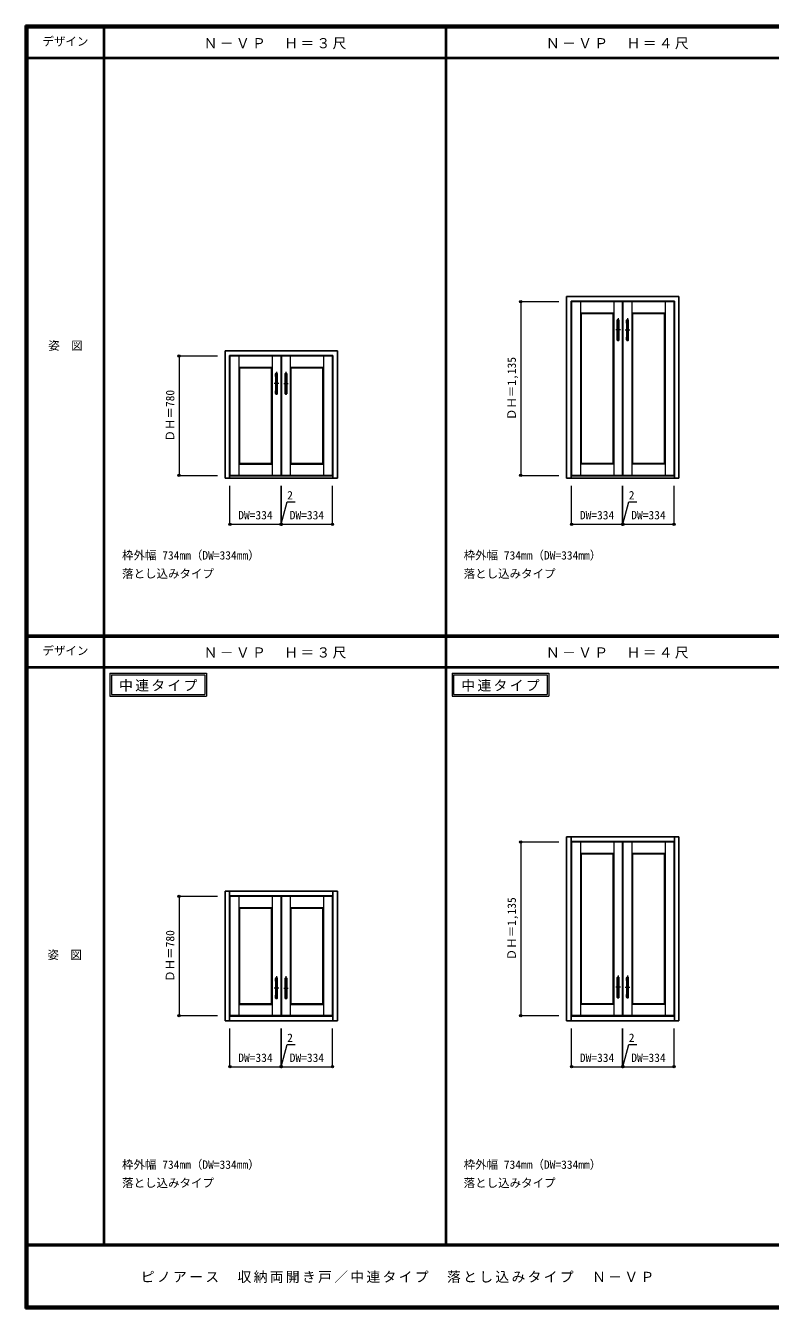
# Model space of a CAD drawing. Units: millimetres, scale not verified. Extents: x -6000 to 5700, y -4205 to 4175.
# Drawn here: x -6000 to -1135, y -4205 to 4175 of the extents above; entities that cross this region are included whole.
import ezdxf
from ezdxf.enums import TextEntityAlignment as Align

# ---------------------------------------------------------------- set-up
doc = ezdxf.new("R2010")
doc.units = ezdxf.units.MM
doc.header["$LTSCALE"] = 30
doc.header["$PDMODE"] = 32
doc.header["$PDSIZE"] = 15
doc.linetypes.add('CHAIN1', pattern=[8, 5, -1, 1, -1])
for name, color, linetype, lineweight in [('0-1_通り芯', 4, 'CHAIN1', 9), ('0-2_扉', 3, 'Continuous', 25), ('0-3_仕上げ', 7, 'Continuous', 18), ('0-4_枠', 3, 'Continuous', 25), ('0-7_取手', 7, 'Continuous', 18), ('0-A_文字', 7, 'Continuous', 18), ('0-B_寸法', 7, 'Continuous', 9), ('F-1_枠', 6, 'Continuous', 40)]:
    doc.layers.add(name, color=color, linetype=linetype, lineweight=lineweight)
doc.layers.add('F-A_文字', color=7, linetype='Continuous')
doc.styles.add('ＭＳ ゴシック', font='')
doc.styles.get('ＭＳ ゴシック').set_extended_font_data('MS Gothic')

msp = doc.modelspace()

# ---------------------------------------------------------------- linework, layer by layer
at = {"layer": '0-1_通り芯'}
for p, q in [((-2129.8, 2264), (-2129.8, 2110)), ((-2067.8, 2264), (-2067.8, 2110)), ((-2114.8, 2187), (-2144.8, 2187)), ((-2082.8, 2187), (-2052.8, 2187)), ((-4361.4, 1914), (-4361.4, 1760)), ((-4299.4, 1914), (-4299.4, 1760)), ((-4346.4, 1837), (-4376.4, 1837)), ((-4314.4, 1837), (-4284.4, 1837)), ((-4361.4, -2035.75), (-4361.4, -2189.75)), ((-4299.4, -2035.75), (-4299.4, -2189.75)), ((-2129.8, -2030.75), (-2129.8, -2184.75)), ((-2067.8, -2030.75), (-2067.8, -2184.75)), ((-4346.4, -2112.75), (-4376.4, -2112.75)), ((-4314.4, -2112.75), (-4284.4, -2112.75)), ((-2114.8, -2107.75), (-2144.8, -2107.75)), ((-2082.8, -2107.75), (-2052.8, -2107.75))]:
    msp.add_line(p, q, dxfattribs=at)
at = {"layer": '0-2_扉'}
for p, q in [((-2433.8, 2372), (-2433.8, 1237)), ((-2099.8, 2372), (-2433.8, 2372)), ((-2099.8, 2372), (-2099.8, 1237)), ((-2097.8, 2372), (-1763.8, 2372)), ((-2097.8, 2372), (-2097.8, 1237)), ((-1763.8, 1237), (-1763.8, 2372)), ((-4665.4, 2017), (-4665.4, 1237)), ((-4331.4, 2017), (-4665.4, 2017)), ((-4331.4, 2017), (-4331.4, 1237)), ((-4329.4, 2017), (-4329.4, 1237)), ((-4329.4, 2017), (-3995.4, 2017)), ((-3995.4, 1237), (-3995.4, 2017)), ((-4331.4, 1237), (-4665.4, 1237)), ((-4329.4, 1237), (-3995.4, 1237)), ((-2099.8, 1237), (-2433.8, 1237)), ((-2097.8, 1237), (-1763.8, 1237)), ((-2099.8, -1157.75), (-2099.8, -2292.75)), ((-2097.8, -1157.75), (-2097.8, -2292.75)), ((-2097.8, -1157.75), (-1763.8, -1157.75)), ((-1763.8, -2292.75), (-1763.8, -1157.75)), ((-4331.4, -1512.75), (-4665.4, -1512.75)), ((-4665.4, -1512.75), (-4665.4, -2292.75)), ((-4331.4, -1512.75), (-4331.4, -2292.75)), ((-4329.4, -1512.75), (-4329.4, -2292.75)), ((-4329.4, -1512.75), (-3995.4, -1512.75)), ((-3995.4, -2292.75), (-3995.4, -1512.75)), ((-4331.4, -2292.75), (-4665.4, -2292.75)), ((-4329.4, -2292.75), (-3995.4, -2292.75)), ((-2099.8, -2292.75), (-2433.8, -2292.75)), ((-2097.8, -2292.75), (-1763.8, -2292.75))]:
    msp.add_line(p, q, dxfattribs=at)
msp.add_lwpolyline([(-2099.8, -1157.75), (-2433.8, -1157.75), (-2433.8, -2292.75)], dxfattribs=at)
at = {"layer": '0-3_仕上げ'}
for p, q in [((-2375.3, 2372), (-2375.3, 1237)), ((-2158.3, 2372), (-2158.3, 1237)), ((-2039.3, 2372), (-2039.3, 1237)), ((-1822.3, 2372), (-1822.3, 1237)), ((-2375.3, 2299), (-2158.3, 2299)), ((-2375.3, 2299), (-2371.3, 2295)), ((-2158.3, 2299), (-2162.3, 2295)), ((-2039.3, 2299), (-1822.3, 2299)), ((-2039.3, 2299), (-2035.3, 2295)), ((-1822.3, 2299), (-1826.3, 2295)), ((-4606.9, 2017), (-4606.9, 1237)), ((-4389.9, 2017), (-4389.9, 1237)), ((-4270.9, 2017), (-4270.9, 1237)), ((-4053.9, 2017), (-4053.9, 1237)), ((-4606.9, 1944), (-4602.9, 1940)), ((-4606.9, 1944), (-4389.9, 1944)), ((-4389.9, 1944), (-4393.9, 1940)), ((-4270.9, 1944), (-4266.9, 1940)), ((-4270.9, 1944), (-4053.9, 1944)), ((-4053.9, 1944), (-4057.9, 1940)), ((-4606.9, 1310), (-4602.9, 1314)), ((-4606.9, 1310), (-4389.9, 1310)), ((-4393.9, 1314), (-4389.9, 1310)), ((-4270.9, 1310), (-4266.9, 1314)), ((-4270.9, 1310), (-4053.9, 1310)), ((-4057.9, 1314), (-4053.9, 1310)), ((-2375.3, 1310), (-2371.3, 1314)), ((-2158.3, 1310), (-2375.3, 1310)), ((-2162.3, 1314), (-2158.3, 1310)), ((-2039.3, 1310), (-2035.3, 1314)), ((-1822.3, 1310), (-2039.3, 1310)), ((-1826.3, 1314), (-1822.3, 1310)), ((-2375.3, -1157.75), (-2375.3, -2292.75)), ((-2158.3, -1157.75), (-2158.3, -2292.75)), ((-2039.3, -1157.75), (-2039.3, -2292.75)), ((-1822.3, -1157.75), (-1822.3, -2292.75)), ((-2375.3, -1230.75), (-2158.3, -1230.75)), ((-2375.3, -1230.75), (-2371.3, -1234.75)), ((-2158.3, -1230.75), (-2162.3, -1234.75)), ((-2039.3, -1230.75), (-1822.3, -1230.75)), ((-2039.3, -1230.75), (-2035.3, -1234.75)), ((-1822.3, -1230.75), (-1826.3, -1234.75)), ((-4606.9, -1512.75), (-4606.9, -2292.75)), ((-4606.9, -1585.75), (-4602.9, -1589.75)), ((-4606.9, -1585.75), (-4389.9, -1585.75)), ((-4389.9, -1585.75), (-4393.9, -1589.75)), ((-4389.9, -1512.75), (-4389.9, -2292.75)), ((-4270.9, -1512.75), (-4270.9, -2292.75)), ((-4270.9, -1585.75), (-4266.9, -1589.75)), ((-4270.9, -1585.75), (-4053.9, -1585.75)), ((-4053.9, -1585.75), (-4057.9, -1589.75)), ((-4053.9, -1512.75), (-4053.9, -2292.75)), ((-4606.9, -2219.75), (-4602.9, -2215.75)), ((-4606.9, -2219.75), (-4389.9, -2219.75)), ((-4393.9, -2215.75), (-4389.9, -2219.75)), ((-4270.9, -2219.75), (-4266.9, -2215.75)), ((-4270.9, -2219.75), (-4053.9, -2219.75)), ((-4057.9, -2215.75), (-4053.9, -2219.75)), ((-2375.3, -2219.75), (-2371.3, -2215.75)), ((-2158.3, -2219.75), (-2375.3, -2219.75)), ((-2162.3, -2215.75), (-2158.3, -2219.75)), ((-2039.3, -2219.75), (-2035.3, -2215.75)), ((-1822.3, -2219.75), (-2039.3, -2219.75)), ((-1826.3, -2215.75), (-1822.3, -2219.75))]:
    msp.add_line(p, q, dxfattribs=at)
at = {"layer": '0-3_仕上げ', "color": 3, "lineweight": 25}
for p, q in [((-2371.3, 1314), (-2371.3, 2295)), ((-2371.3, 2295), (-2162.3, 2295)), ((-2162.3, 1314), (-2162.3, 2295)), ((-2035.3, 1314), (-2035.3, 2295)), ((-2035.3, 2295), (-1826.3, 2295)), ((-1826.3, 1314), (-1826.3, 2295)), ((-4602.9, 1940), (-4602.9, 1314)), ((-4602.9, 1940), (-4393.9, 1940)), ((-4393.9, 1940), (-4393.9, 1314)), ((-4266.9, 1940), (-4266.9, 1314)), ((-4266.9, 1940), (-4057.9, 1940)), ((-4057.9, 1940), (-4057.9, 1314)), ((-4602.9, 1314), (-4393.9, 1314)), ((-4266.9, 1314), (-4057.9, 1314)), ((-2162.3, 1314), (-2371.3, 1314)), ((-1826.3, 1314), (-2035.3, 1314)), ((-2371.3, -2215.75), (-2371.3, -1234.75)), ((-2371.3, -1234.75), (-2162.3, -1234.75)), ((-2162.3, -2215.75), (-2162.3, -1234.75)), ((-2035.3, -2215.75), (-2035.3, -1234.75)), ((-2035.3, -1234.75), (-1826.3, -1234.75)), ((-1826.3, -2215.75), (-1826.3, -1234.75)), ((-4602.9, -1589.75), (-4602.9, -2215.75)), ((-4602.9, -1589.75), (-4393.9, -1589.75)), ((-4393.9, -1589.75), (-4393.9, -2215.75)), ((-4266.9, -1589.75), (-4266.9, -2215.75)), ((-4266.9, -1589.75), (-4057.9, -1589.75)), ((-4057.9, -1589.75), (-4057.9, -2215.75)), ((-4602.9, -2215.75), (-4393.9, -2215.75)), ((-4266.9, -2215.75), (-4057.9, -2215.75)), ((-2162.3, -2215.75), (-2371.3, -2215.75)), ((-1826.3, -2215.75), (-2035.3, -2215.75))]:
    msp.add_line(p, q, dxfattribs=at)
at = {"layer": '0-4_枠'}
for p, q in [((-2465.8, 1218), (-2465.8, 2405)), ((-2465.8, 2405), (-1731.8, 2405)), ((-2435.8, 1218), (-2435.8, 2375)), ((-2435.8, 2375), (-1761.8, 2375)), ((-1761.8, 1218), (-1761.8, 2375)), ((-1731.8, 1218), (-1731.8, 2405)), ((-4697.4, 2050), (-3963.4, 2050)), ((-4697.4, 1218), (-4697.4, 2050)), ((-4667.4, 2020), (-3993.4, 2020)), ((-4667.4, 1218), (-4667.4, 2020)), ((-3993.4, 1218), (-3993.4, 2020)), ((-3963.4, 1218), (-3963.4, 2050)), ((-4697.4, 1218), (-3963.4, 1218)), ((-4667.4, 1233), (-3993.4, 1233)), ((-2465.8, 1218), (-1731.8, 1218)), ((-2435.8, 1233), (-1761.8, 1233)), ((-2465.8, -1124.75), (-1731.8, -1124.75)), ((-2465.8, -2326.75), (-2465.8, -1124.75)), ((-2435.8, -2326.75), (-2435.8, -1124.75)), ((-2435.8, -1154.75), (-1761.8, -1154.75)), ((-1761.8, -2326.75), (-1761.8, -1124.75)), ((-1731.8, -2326.75), (-1731.8, -1124.75)), ((-4697.4, -1479.75), (-3963.4, -1479.75)), ((-4697.4, -2326.75), (-4697.4, -1479.75)), ((-4667.4, -2326.75), (-4667.4, -1479.75)), ((-3993.4, -2326.75), (-3993.4, -1479.75)), ((-3963.4, -2326.75), (-3963.4, -1479.75)), ((-4667.4, -1509.75), (-3993.4, -1509.75)), ((-4697.4, -2326.75), (-3963.4, -2326.75)), ((-4667.4, -2296.75), (-3993.4, -2296.75)), ((-2465.8, -2326.75), (-1731.8, -2326.75)), ((-2435.8, -2296.75), (-1761.8, -2296.75))]:
    msp.add_line(p, q, dxfattribs=at)
at = {"layer": '0-7_取手'}
for p, q in [((-2135.8, 2232), (-2135.8, 2250)), ((-2123.8, 2232), (-2123.8, 2250)), ((-2073.8, 2232), (-2073.8, 2250)), ((-2061.8, 2232), (-2061.8, 2250)), ((-2135.8, 2122), (-2135.8, 2140)), ((-2123.8, 2122), (-2123.8, 2140)), ((-2073.8, 2122), (-2073.8, 2140)), ((-2061.8, 2122), (-2061.8, 2140)), ((-4367.4, 1882), (-4367.4, 1900)), ((-4355.4, 1882), (-4355.4, 1900)), ((-4305.4, 1882), (-4305.4, 1900)), ((-4293.4, 1882), (-4293.4, 1900)), ((-4367.4, 1772), (-4367.4, 1790)), ((-4355.4, 1772), (-4355.4, 1790)), ((-4305.4, 1772), (-4305.4, 1790)), ((-4293.4, 1772), (-4293.4, 1790)), ((-4367.4, -2067.75), (-4367.4, -2049.75)), ((-4355.4, -2067.75), (-4355.4, -2049.75)), ((-4305.4, -2067.75), (-4305.4, -2049.75)), ((-4293.4, -2067.75), (-4293.4, -2049.75)), ((-2135.8, -2062.75), (-2135.8, -2044.75)), ((-2123.8, -2062.75), (-2123.8, -2044.75)), ((-2073.8, -2062.75), (-2073.8, -2044.75)), ((-2061.8, -2062.75), (-2061.8, -2044.75)), ((-4367.4, -2177.75), (-4367.4, -2159.75)), ((-4355.4, -2177.75), (-4355.4, -2159.75)), ((-4305.4, -2177.75), (-4305.4, -2159.75)), ((-4293.4, -2177.75), (-4293.4, -2159.75)), ((-2135.8, -2172.75), (-2135.8, -2154.75)), ((-2123.8, -2172.75), (-2123.8, -2154.75)), ((-2073.8, -2172.75), (-2073.8, -2154.75)), ((-2061.8, -2172.75), (-2061.8, -2154.75))]:
    msp.add_line(p, q, dxfattribs=at)
at = {"layer": '0-7_取手', "color": 3, "lineweight": 25}
for p, q in [((-2134.8, 2120), (-2134.8, 2252)), ((-2125.8, 2253), (-2133.8, 2253)), ((-2124.8, 2120), (-2124.8, 2252)), ((-2072.8, 2120), (-2072.8, 2252)), ((-2071.8, 2253), (-2063.8, 2253)), ((-2062.8, 2120), (-2062.8, 2252)), ((-2133.8, 2119), (-2125.8, 2119)), ((-2063.8, 2119), (-2071.8, 2119)), ((-4366.4, 1770), (-4366.4, 1902)), ((-4357.4, 1903), (-4365.4, 1903)), ((-4356.4, 1770), (-4356.4, 1902)), ((-4304.4, 1770), (-4304.4, 1902)), ((-4303.4, 1903), (-4295.4, 1903)), ((-4294.4, 1770), (-4294.4, 1902)), ((-4365.4, 1769), (-4357.4, 1769)), ((-4295.4, 1769), (-4303.4, 1769)), ((-4366.4, -2179.75), (-4366.4, -2047.75)), ((-4357.4, -2046.75), (-4365.4, -2046.75)), ((-4356.4, -2179.75), (-4356.4, -2047.75)), ((-4304.4, -2179.75), (-4304.4, -2047.75)), ((-4303.4, -2046.75), (-4295.4, -2046.75)), ((-4294.4, -2179.75), (-4294.4, -2047.75)), ((-2134.8, -2174.75), (-2134.8, -2042.75)), ((-2125.8, -2041.75), (-2133.8, -2041.75)), ((-2124.8, -2174.75), (-2124.8, -2042.75)), ((-2072.8, -2174.75), (-2072.8, -2042.75)), ((-2071.8, -2041.75), (-2063.8, -2041.75)), ((-2062.8, -2174.75), (-2062.8, -2042.75)), ((-2133.8, -2175.75), (-2125.8, -2175.75)), ((-2063.8, -2175.75), (-2071.8, -2175.75)), ((-4365.4, -2180.75), (-4357.4, -2180.75)), ((-4295.4, -2180.75), (-4303.4, -2180.75))]:
    msp.add_line(p, q, dxfattribs=at)
at = {"layer": '0-7_取手'}
for centre, start, end in [((-2134.8, 2250), 90, 180), ((-2134.8, 2232), 180, 270), ((-2124.8, 2250), 0, 90), ((-2124.8, 2232), 270, 0), ((-2072.8, 2250), 90, 180), ((-2072.8, 2232), 180, 270), ((-2062.8, 2250), 0, 90), ((-2062.8, 2232), 270, 0), ((-2134.8, 2140), 90, 180), ((-2134.8, 2122), 180, 270), ((-2124.8, 2140), 0, 90), ((-2124.8, 2122), 270, 0), ((-2072.8, 2140), 90, 180), ((-2072.8, 2122), 180, 270), ((-2062.8, 2140), 0, 90), ((-2062.8, 2122), 270, 0), ((-4366.4, 1900), 90, 180), ((-4366.4, 1882), 180, 270), ((-4356.4, 1900), 0, 90), ((-4356.4, 1882), 270, 0), ((-4304.4, 1900), 90, 180), ((-4304.4, 1882), 180, 270), ((-4294.4, 1900), 0, 90), ((-4294.4, 1882), 270, 0), ((-4366.4, 1790), 90, 180), ((-4366.4, 1772), 180, 270), ((-4356.4, 1790), 0, 90), ((-4356.4, 1772), 270, 0), ((-4304.4, 1790), 90, 180), ((-4304.4, 1772), 180, 270), ((-4294.4, 1790), 0, 90), ((-4294.4, 1772), 270, 0), ((-4366.4, -2049.75), 90, 180), ((-4366.4, -2067.75), 180, 270), ((-4356.4, -2049.75), 0, 90), ((-4356.4, -2067.75), 270, 0), ((-4304.4, -2049.75), 90, 180), ((-4304.4, -2067.75), 180, 270), ((-4294.4, -2049.75), 0, 90), ((-4294.4, -2067.75), 270, 0), ((-2134.8, -2044.75), 90, 180), ((-2134.8, -2062.75), 180, 270), ((-2124.8, -2044.75), 0, 90), ((-2124.8, -2062.75), 270, 0), ((-2072.8, -2044.75), 90, 180), ((-2072.8, -2062.75), 180, 270), ((-2062.8, -2044.75), 0, 90), ((-2062.8, -2062.75), 270, 0), ((-4366.4, -2159.75), 90, 180), ((-4366.4, -2177.75), 180, 270), ((-4356.4, -2159.75), 0, 90), ((-4356.4, -2177.75), 270, 0), ((-4304.4, -2159.75), 90, 180), ((-4304.4, -2177.75), 180, 270), ((-4294.4, -2159.75), 0, 90), ((-4294.4, -2177.75), 270, 0), ((-2134.8, -2154.75), 90, 180), ((-2134.8, -2172.75), 180, 270), ((-2124.8, -2154.75), 0, 90), ((-2124.8, -2172.75), 270, 0), ((-2072.8, -2154.75), 90, 180), ((-2072.8, -2172.75), 180, 270), ((-2062.8, -2154.75), 0, 90), ((-2062.8, -2172.75), 270, 0)]:
    msp.add_arc(centre, 1, start, end, dxfattribs=at)
at = {"layer": '0-7_取手', "color": 3, "lineweight": 25}
for centre, start, end in [((-2133.8, 2252), 90, 180), ((-2125.8, 2252), 0, 90), ((-2071.8, 2252), 90, 180), ((-2063.8, 2252), 0, 90), ((-2133.8, 2120), 180, 270), ((-2125.8, 2120), 270, 0), ((-2071.8, 2120), 180, 270), ((-2063.8, 2120), 270, 0), ((-4365.4, 1902), 90, 180), ((-4357.4, 1902), 0, 90), ((-4303.4, 1902), 90, 180), ((-4295.4, 1902), 0, 90), ((-4365.4, 1770), 180, 270), ((-4357.4, 1770), 270, 0), ((-4303.4, 1770), 180, 270), ((-4295.4, 1770), 270, 0), ((-4365.4, -2047.75), 90, 180), ((-4357.4, -2047.75), 0, 90), ((-4303.4, -2047.75), 90, 180), ((-4295.4, -2047.75), 0, 90), ((-2133.8, -2042.75), 90, 180), ((-2125.8, -2042.75), 0, 90), ((-2071.8, -2042.75), 90, 180), ((-2063.8, -2042.75), 0, 90), ((-2133.8, -2174.75), 180, 270), ((-2125.8, -2174.75), 270, 0), ((-2071.8, -2174.75), 180, 270), ((-2063.8, -2174.75), 270, 0), ((-4365.4, -2179.75), 180, 270), ((-4357.4, -2179.75), 270, 0), ((-4303.4, -2179.75), 180, 270), ((-4295.4, -2179.75), 270, 0)]:
    msp.add_arc(centre, 1, start, end, dxfattribs=at)
at = {"layer": '0-A_文字'}
for p, q in [((-5450, -55.5), (-5450, -205.5)), ((-5440, -65.5), (-5440, -195.5)), ((-5440, -65.5), (-4828.97, -65.5)), ((-4828.97, -65.5), (-4828.97, -195.5)), ((-3214, -55.5), (-3214, -205.5)), ((-3204, -65.5), (-3204, -195.5)), ((-3204, -65.5), (-2592.97, -65.5)), ((-2592.97, -65.5), (-2592.97, -195.5)), ((-5450, -205.5), (-4818.97, -205.5)), ((-5440, -195.5), (-4828.97, -195.5)), ((-3214, -205.5), (-2582.97, -205.5)), ((-3204, -195.5), (-2592.97, -195.5))]:
    msp.add_line(p, q, dxfattribs=at)
for points in [[(-5450, -55.5), (-4818.97, -55.5), (-4818.97, -205.5)], [(-3214, -55.5), (-2582.97, -55.5), (-2582.97, -205.5)]]:
    msp.add_lwpolyline(points, dxfattribs=at)
at = {"layer": '0-B_寸法', "color": 4}
for p, q in [((-2765.8, 2372), (-2765.8, 1237)), ((-2765.8, 2372), (-2515.8, 2372)), ((-4997.4, 2017), (-4747.4, 2017)), ((-4997.4, 2017), (-4997.4, 1237)), ((-4997.4, 1237), (-4747.4, 1237)), ((-2765.8, 1237), (-2515.8, 1237)), ((-4665.4, 918), (-4665.4, 1168)), ((-4331.4, 918), (-4331.4, 1168)), ((-2433.8, 918), (-2433.8, 1168)), ((-2099.8, 918), (-2099.8, 1168)), ((-4665.4, 918), (-4331.4, 918)), ((-2433.8, 918), (-2099.8, 918)), ((-2765.8, -1157.75), (-2765.8, -2292.75)), ((-2765.8, -1157.75), (-2515.8, -1157.75)), ((-4997.4, -1512.75), (-4997.4, -2292.75)), ((-4997.4, -1512.75), (-4747.4, -1512.75)), ((-4997.4, -2292.75), (-4747.4, -2292.75)), ((-2765.8, -2292.75), (-2515.8, -2292.75)), ((-4665.4, -2626.75), (-4665.4, -2376.75)), ((-4331.4, -2626.75), (-4331.4, -2376.75)), ((-2433.8, -2626.75), (-2433.8, -2376.75)), ((-2099.8, -2626.75), (-2099.8, -2376.75)), ((-4665.4, -2626.75), (-4331.4, -2626.75)), ((-2433.8, -2626.75), (-2099.8, -2626.75))]:
    msp.add_line(p, q, dxfattribs=at)
for points in [[(-4331.4, 918), (-4329.4, 918), (-4329.4, 1168)], [(-4329.4, 918), (-3995.4, 918), (-3995.4, 1168)], [(-2099.8, 918), (-2097.8, 918), (-2097.8, 1168)], [(-2097.8, 918), (-1763.8, 918), (-1763.8, 1168)], [(-4330.4, 918), (-4291.43, 1063.45), (-4239.49, 1063.45)], [(-2098.8, 918), (-2059.83, 1063.45), (-2007.89, 1063.45)], [(-4331.4, -2626.75), (-4329.4, -2626.75), (-4329.4, -2376.75)], [(-4329.4, -2626.75), (-3995.4, -2626.75), (-3995.4, -2376.75)], [(-2099.8, -2626.75), (-2097.8, -2626.75), (-2097.8, -2376.75)], [(-2097.8, -2626.75), (-1763.8, -2626.75), (-1763.8, -2376.75)], [(-4330.4, -2626.75), (-4291.43, -2481.3), (-4239.49, -2481.3)], [(-2098.8, -2626.75), (-2059.83, -2481.3), (-2007.89, -2481.3)]]:
    msp.add_lwpolyline(points, dxfattribs=at)
at = {"layer": '0-B_寸法'}
for p in [(-2765.8, 2372), (-4997.4, 2017), (-4997.4, 1237), (-2765.8, 1237), (-4665.4, 918), (-4331.4, 918), (-4329.4, 918), (-3995.4, 918), (-2433.8, 918), (-2099.8, 918), (-2097.8, 918), (-1763.8, 918), (-2765.8, -1157.75), (-4997.4, -1512.75), (-4997.4, -2292.75), (-2765.8, -2292.75), (-4665.4, -2626.75), (-4331.4, -2626.75), (-4329.4, -2626.75), (-3995.4, -2626.75), (-2433.8, -2626.75), (-2099.8, -2626.75), (-2097.8, -2626.75), (-1763.8, -2626.75)]:
    msp.add_point(p, dxfattribs=at)
at = {"layer": 'F-1_枠'}
for p, q in [((-6000, 4175), (5700, 4175)), ((-6000, 4175), (-6000, -4205)), ((-6000, 4170), (5700, 4170)), ((-6000, 4165), (5700, 4165)), ((-5995, 4175), (-5995, -4205)), ((-5990, 4175), (-5990, -4205)), ((-3254, 4175), (-3254, -3790)), ((-6000, 3965), (5700, 3965)), ((-5990, 190.5), (5690, 190.5)), ((-5990, 187.5), (5690, 187.5)), ((-5990, 184.5), (5690, 184.5)), ((-5990, -15.5), (5690, -15.5)), ((5700, -3790), (-6000, -3790)), ((5700, -3795), (-6000, -3795)), ((5700, -4195), (-6000, -4195)), ((5700, -4200), (-6000, -4200)), ((5700, -4205), (-6000, -4205))]:
    msp.add_line(p, q, dxfattribs=at)
msp.add_lwpolyline([(-5490, 4175), (-5490, -2358.63), (-5490, -3790)], dxfattribs=at)

# ---------------------------------------------------------------- texts
at = {"layer": '0-A_文字', "style": 'ＭＳ ゴシック'}
for s, p in [('枠外幅 734mm（DW=334mm）', (-5370, 670.5)), ('枠外幅 734mm（DW=334mm）', (-3138.4, 670.5)), ('落とし込みタイプ', (-5370, 550.5)), ('落とし込みタイプ', (-3138.4, 550.5)), ('枠外幅 734mm（DW=334mm）', (-5370, -3310)), ('枠外幅 734mm（DW=334mm）', (-3138.4, -3310)), ('落とし込みタイプ', (-5370, -3430)), ('落とし込みタイプ', (-3138.4, -3430))]:
    msp.add_text(s, height=54.99, dxfattribs=at).set_placement(p, align=Align.BOTTOM_LEFT)
at = {"layer": '0-A_文字', "char_height": 65.98, "attachment_point": 7, "style": 'ＭＳ ゴシック'}
for s, insert in [('\\T1.17;Ｎ－ＶＰ\u3000Ｈ＝３尺', (-4837, 4020)), ('\\T1.17;Ｎ－ＶＰ\u3000Ｈ＝４尺', (-2601, 4020)), ('\\T1.17;Ｎ－ＶＰ\u3000Ｈ＝３尺', (-4837, 39.5)), ('\\T1.17;Ｎ－ＶＰ\u3000Ｈ＝４尺', (-2601, 39.5)), ('\\T1.17;中連タイプ', (-5389.48, -175.5)), ('\\T1.17;中連タイプ', (-3153.48, -175.5))]:
    msp.add_mtext(s, dxfattribs=dict(at, insert=insert))
at = {"layer": '0-B_寸法', "style": 'ＭＳ ゴシック'}
for s, p in [('ＤＨ＝1,135', (-2780.8, 1598.25)), ('ＤＨ＝780', (-5012.4, 1458.25)), ('ＤＨ＝1,135', (-2780.8, -1931.5)), ('ＤＨ＝780', (-5012.4, -2071.5))]:
    msp.add_text(s, height=54.99, rotation=90, dxfattribs=at).set_placement(p, align=Align.BOTTOM_LEFT)
for s, p in [('2', (-4291.43, 1063.45)), ('2', (-2059.83, 1063.45)), ('DW=334', (-4610.9, 933)), ('DW=334', (-4274.9, 933)), ('DW=334', (-2379.3, 933)), ('DW=334', (-2043.3, 933)), ('2', (-4291.43, -2481.3)), ('2', (-2059.83, -2481.3)), ('DW=334', (-4610.9, -2611.75)), ('DW=334', (-4274.9, -2611.75)), ('DW=334', (-2379.3, -2611.75)), ('DW=334', (-2043.3, -2611.75))]:
    msp.add_text(s, height=54.99, dxfattribs=at).set_placement(p, align=Align.BOTTOM_LEFT)
at = {"layer": 'F-A_文字', "style": 'ＭＳ ゴシック'}
for s, p in [('デザイン', (-5890, 4027.5)), ('姿\u3000図', (-5852.5, 2040.25)), ('デザイン', (-5890, 47)), ('姿\u3000図', (-5857.5, -1940.25))]:
    msp.add_text(s, height=54.99, dxfattribs=at).set_placement(p, align=Align.BOTTOM_LEFT)
at = {"layer": 'F-A_文字', "insert": (-5247.55, -4040), "char_height": 65.98, "attachment_point": 7, "style": 'ＭＳ ゴシック'}
msp.add_mtext('\\T1.17;ピノアース\u3000収納両開き戸／中連タイプ\u3000落とし込みタイプ\u3000Ｎ－ＶＰ', dxfattribs=at)

doc.saveas('drawing.dxf')
